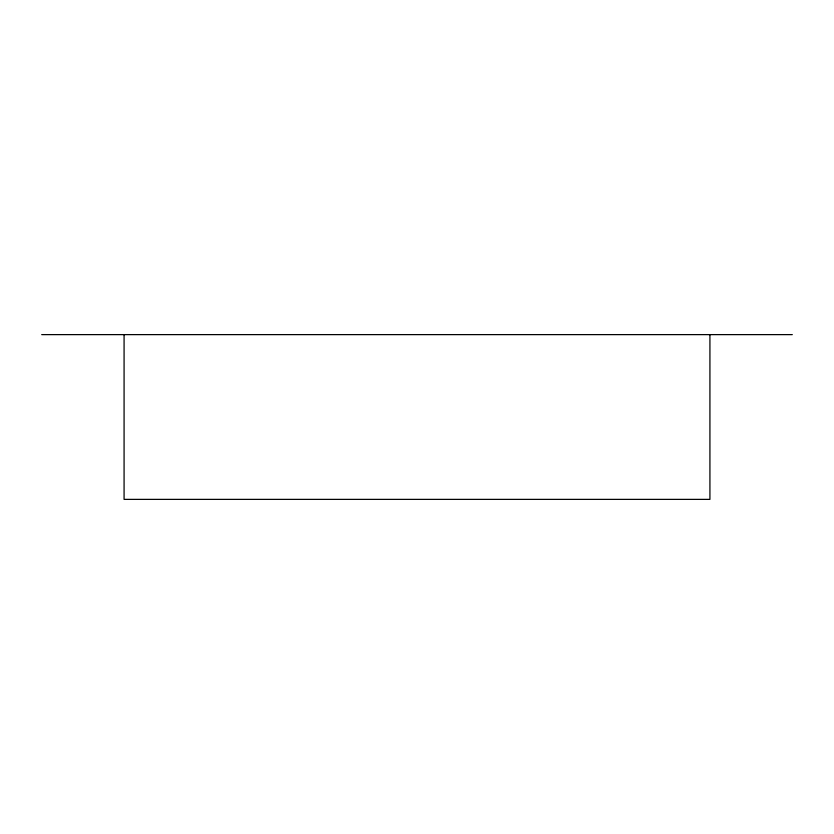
<?xml version="1.0" encoding="UTF-8"?>
<svg xmlns="http://www.w3.org/2000/svg" width="834" height="834" viewBox="0 0 834 834"><rect width="100%" height="100%" fill="white"/><g stroke="black" fill="none" stroke-linecap="round" stroke-linejoin="round"><path stroke-width="1.25" d="M41.7 334.622L792.3 334.622M709.922 334.622L709.922 499.378L124.078 499.378L124.078 334.622"/></g></svg>
